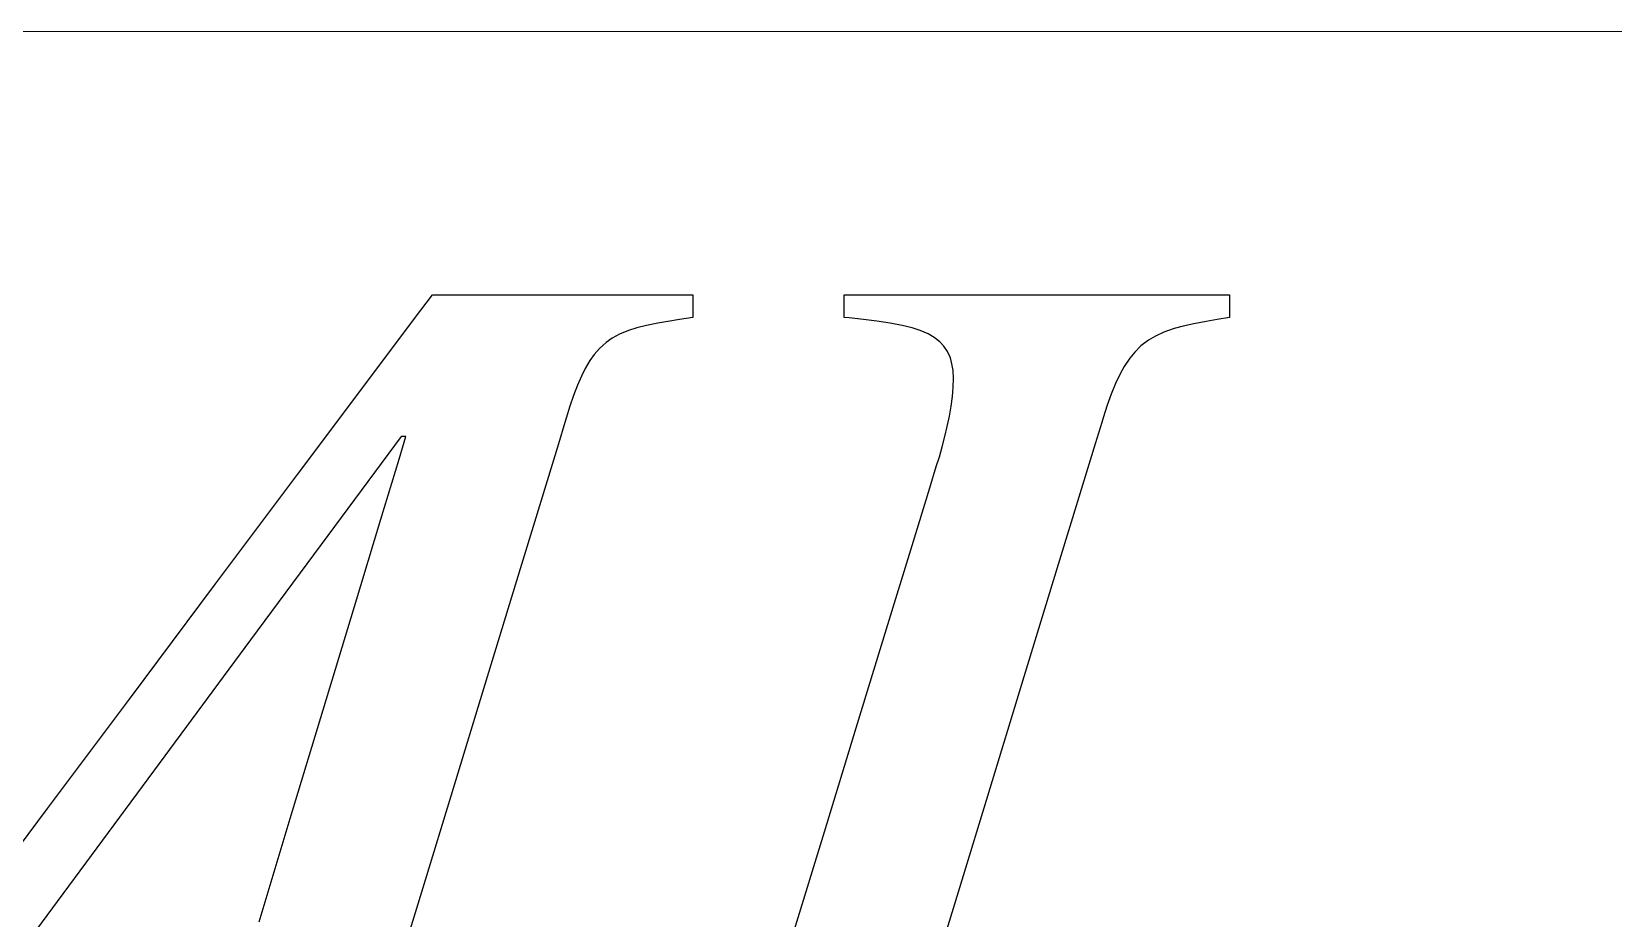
# Model space of a CAD drawing. Header units: millimetres. Extents: x 3359 to 4072, y -360 to 145.
# Drawn here: x 3726.39 to 3765.23, y -340.35 to -318.57 of the extents above; entities that cross this region are included whole.
import ezdxf

# ---------------------------------------------------------------- set-up
doc = ezdxf.new("R2010")
doc.units = ezdxf.units.MM
doc.header["$LTSCALE"] = 10
doc.layers.get('0').update_dxf_attribs({"linetype": 'CONTINUOUS'})
doc.layers.add('str', color=7, linetype='CONTINUOUS', lineweight=25)
doc.layers.add('txt', color=3, linetype='CONTINUOUS', lineweight=9)

# ---------------------------------------------------------------- blocks, each defined once
blk = doc.blocks.new('PMI-Logo-3')
for points in [[(57.432, 7.343, 0), (57.211, 7.309, 0), (57.019, 7.278, 0), (56.852, 7.248, 0), (56.661, 7.209, 0), (56.501, 7.168, 0), (56.367, 7.126, 0), (56.217, 7.064, 0), (56.095, 6.998, 0), (55.995, 6.928, 0), (55.885, 6.829, 0), (55.797, 6.728, 0), (55.726, 6.627, 0), (55.648, 6.494, 0), (55.586, 6.37, 0), (55.521, 6.219, 0), (55.455, 6.046, 0), (55.395, 5.871, 0), (55.333, 5.674, 0), (55.312, 5.603, 0), (55.202, 5.246, 0), (54.91, 4.289, 0), (54.487, 2.903, 0), (53.985, 1.259, 0), (53.457, -0.47, 0), (52.955, -2.113, 0), (52.532, -3.499, 0)], [(50.24, -2.68, 0), (50.758, -0.966, 0), (51.303, 0.838, 0), (51.822, 2.551, 0), (52.259, 3.997, 0), (52.561, 4.995, 0), (52.673, 5.368, 0), (52.67, 5.368, 0), (52.663, 5.368, 0), (52.653, 5.368, 0), (52.641, 5.368, 0), (52.628, 5.368, 0), (52.615, 5.368, 0), (52.605, 5.368, 0), (52.598, 5.368, 0), (52.595, 5.368, 0), (52.265, 4.922, 0), (51.381, 3.727, 0), (50.101, 1.997, 0), (48.583, -0.055, 0), (46.986, -2.213, 0), (45.468, -4.264, 0)], [(45.587, -2.328, 0), (46.733, -0.798, 0), (48.091, 1.016, 0), (49.521, 2.925, 0), (50.88, 4.738, 0), (52.026, 6.268, 0), (52.817, 7.325, 0), (53.113, 7.719, 0), (53.261, 7.719, 0), (53.658, 7.719, 0), (54.233, 7.719, 0), (54.914, 7.719, 0), (55.631, 7.719, 0), (56.313, 7.719, 0), (56.887, 7.719, 0), (57.284, 7.719, 0), (57.432, 7.719, 0), (57.432, 7.707, 0), (57.432, 7.672, 0), (57.432, 7.622, 0), (57.432, 7.563, 0), (57.432, 7.5, 0), (57.432, 7.441, 0), (57.432, 7.391, 0), (57.432, 7.356, 0), (57.432, 7.343, 0)], [(59.11, -2.824, 0), (59.612, -1.185, 0), (60.141, 0.54, 0), (60.642, 2.179, 0), (61.066, 3.562, 0), (61.358, 4.517, 0), (61.467, 4.874, 0), (61.518, 5.034, 0), (61.566, 5.199, 0), (61.61, 5.367, 0), (61.65, 5.536, 0), (61.684, 5.705, 0), (61.713, 5.871, 0), (61.734, 6.032, 0), (61.747, 6.186, 0), (61.752, 6.332, 0), (61.745, 6.464, 0), (61.727, 6.576, 0), (61.7, 6.672, 0), (61.651, 6.779, 0), (61.593, 6.866, 0), (61.527, 6.936, 0), (61.432, 7.011, 0), (61.333, 7.069, 0), (61.199, 7.128, 0), (61.068, 7.171, 0), (60.903, 7.212, 0), (60.703, 7.25, 0), (60.481, 7.282, 0), (60.263, 7.308, 0), (60.024, 7.334, 0), (59.941, 7.343, 0), (59.941, 7.356, 0), (59.941, 7.391, 0), (59.941, 7.441, 0), (59.941, 7.5, 0), (59.941, 7.563, 0), (59.941, 7.622, 0), (59.941, 7.672, 0), (59.941, 7.707, 0), (59.941, 7.719, 0), (60.16, 7.719, 0), (60.748, 7.719, 0), (61.598, 7.719, 0), (62.606, 7.719, 0), (63.666, 7.719, 0), (64.674, 7.719, 0), (65.524, 7.719, 0), (66.111, 7.719, 0), (66.33, 7.719, 0), (66.33, 7.707, 0), (66.33, 7.672, 0), (66.33, 7.622, 0), (66.33, 7.563, 0), (66.33, 7.5, 0), (66.33, 7.441, 0), (66.33, 7.391, 0), (66.33, 7.356, 0), (66.33, 7.343, 0), (66.124, 7.309, 0), (65.943, 7.278, 0), (65.734, 7.238, 0), (65.558, 7.198, 0), (65.408, 7.158, 0), (65.239, 7.099, 0), (65.1, 7.035, 0), (64.985, 6.967, 0), (64.858, 6.87, 0), (64.757, 6.769, 0), (64.674, 6.667, 0), (64.584, 6.532, 0), (64.513, 6.406, 0), (64.438, 6.249, 0), (64.365, 6.069, 0), (64.299, 5.886, 0), (64.231, 5.678, 0), (64.209, 5.603, 0), (64.1, 5.246, 0), (63.808, 4.289, 0), (63.384, 2.903, 0), (62.882, 1.259, 0), (62.354, -0.47, 0), (61.852, -2.113, 0), (61.429, -3.499, 0)]]:
    blk.add_polyline3d(points)

msp = doc.modelspace()

# ---------------------------------------------------------------- linework, layer by layer
at = {"layer": 'txt'}
msp.add_line((4071.1006, -318.5675), (3629.4465, -318.5675), dxfattribs=at)
msp.add_line((4071.1006, -318.5675), (3629.4465, -318.5675), dxfattribs=at)

# ---------------------------------------------------------------- block references
at = {"layer": 'str', "xscale": 1.481572131465751, "yscale": 1.481572131465751, "zscale": 1.481572131465751}
msp.add_blockref('PMI-Logo-3', (3657.5365, -336.4678), dxfattribs=at)
msp.add_blockref('PMI-Logo-3', (3657.5365, -336.4678), dxfattribs=at)

doc.saveas('drawing.dxf')
